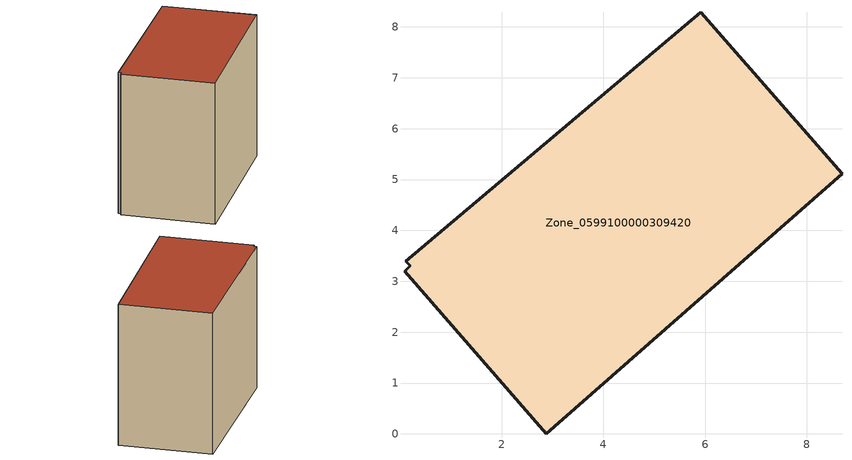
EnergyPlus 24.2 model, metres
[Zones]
Zone_0599100000309420
 floor ground (C_G): 0.09,3.2 0.2,3.31 0.12,3.4 5.91,8.29 8.69,5.11 2.88,0 z0
 wall outside (C_F): 8.69,5.11 5.91,8.29 0.12,3.4 0.2,3.31 0.09,3.2 2.88,0 8.69,5.11 z0:6.68
 roof outside (C_R): 0.2,3.31 0.09,3.2 2.88,0 8.69,5.11 5.91,8.29 0.12,3.4 z6.68
[BUILDING]
Pand.0599100000309420: North Axis=0; Terrain=City; Loads Convergence Tolerance Value=0.04; Temperature Convergence Tolerance Value=0.4; Solar Distribution=FullExterior; Maximum Number of Warmup Days=25; Minimum Number of Warmup Days=1
[Site:Location]
Rotterdam.The.Hague.AP_ZH_NLD Design_Conditions: Latitude=51.96; Longitude=4.45; Time Zone=1; Elevation=-4.5
[SITE:GROUNDTEMPERATURE:BUILDINGSURFACE]
18, 18, 18, 18, 18, 18, 18, 18, 18, 18, 18, 18
[MATERIAL] Thermal Absorptance=0.9; Solar Absorptance=0.7; Visible Absorptance=0.7
Name | Roughness | Thickness | Conductivity | Density | Specific Heat
G.TI.1946 | MediumSmooth | 0.15 | 1 | 540 | 1210
F.TI.1946 | Rough | 0.3 | 0.857143 | 1920 | 840
R.TI.1946 | MediumRough | 0.2 | 0.1 | 1500 | 1000
[CONSTRUCTION]
C_G: G.TI.1946
C_F: F.TI.1946
C_R: R.TI.1946
[ZONE]
Zone_0599100000309420: Type=1; Multiplier=1; Ceiling Height=Autocalculate; Volume=Autocalculate; Floor Area=autocalculate; Part of Total Floor Area=Yes
[ZONEINFILTRATION:DESIGNFLOWRATE]
Infil_Zone_0599100000309420: Zone or ZoneList or Space or SpaceList=Zone_0599100000309420; Schedule=AlwaysOn; Design Flow Rate Calculation Method=Flow/Area; Flow Rate per Floor Area=0.003; Constant Term Coefficient=1; Temperature Term Coefficient=0; Velocity Term Coefficient=0; Velocity Squared Term Coefficient=0
[HVACTEMPLATE:ZONE:IDEALLOADSAIRSYSTEM]
Zone_0599100000309420: Maximum Heating Supply Air Temperature=50; Minimum Cooling Supply Air Temperature=13; Maximum Heating Supply Air Humidity Ratio=0.0156; Minimum Cooling Supply Air Humidity Ratio=0.0077; Heating Limit=NoLimit; Cooling Limit=NoLimit; Dehumidification Control Type=ConstantSensibleHeatRatio; Cooling Sensible Heat Ratio=0.7; Dehumidification Setpoint=60; Humidification Control Type=None; Humidification Setpoint=30; Outdoor Air Method=None; Outdoor Air Flow Rate per Person=0.00944; Outdoor Air Flow Rate per Zone Floor Area=0; Outdoor Air Flow Rate per Zone=0; Demand Controlled Ventilation Type=None; Outdoor Air Economizer Type=NoEconomizer; Heat Recovery Type=None; Sensible Heat Recovery Effectiveness=0.7; Latent Heat Recovery Effectiveness=0.65
[ZONECONTROL:THERMOSTAT]
ThermostatControl_Zone_0599100000309420: Zone or ZoneList=Zone_0599100000309420; Control Type Schedule=DualSetpointControlType; Control 1=Thermostat_Zone_0599100000309420; Temperature Difference Between Cutout And Setpoint=0
[THERMOSTATSETPOINT:DUALSETPOINT]
Thermostat_Zone_0599100000309420: Heating Setpoint Temperature Schedule=HeatingSetpoint_Zone_0599100000309420; Cooling Setpoint Temperature Schedule=CoolingSetpoint_Zone_0599100000309420
[SCHEDULE:COMPACT]
HeatingSetpoint_Zone_0599100000309420: Through: 12/31, For: AllDays, Until: 24:00, 21
CoolingSetpoint_Zone_0599100000309420: Through: 12/31, For: AllDays, Until: 24:00, 24
DualSetpointControlType: Through: 12/31, For: AllDays, Until: 24:00, 4
AlwaysOn: Through: 12/31, For: AllDays, Until: 24:00, 1
